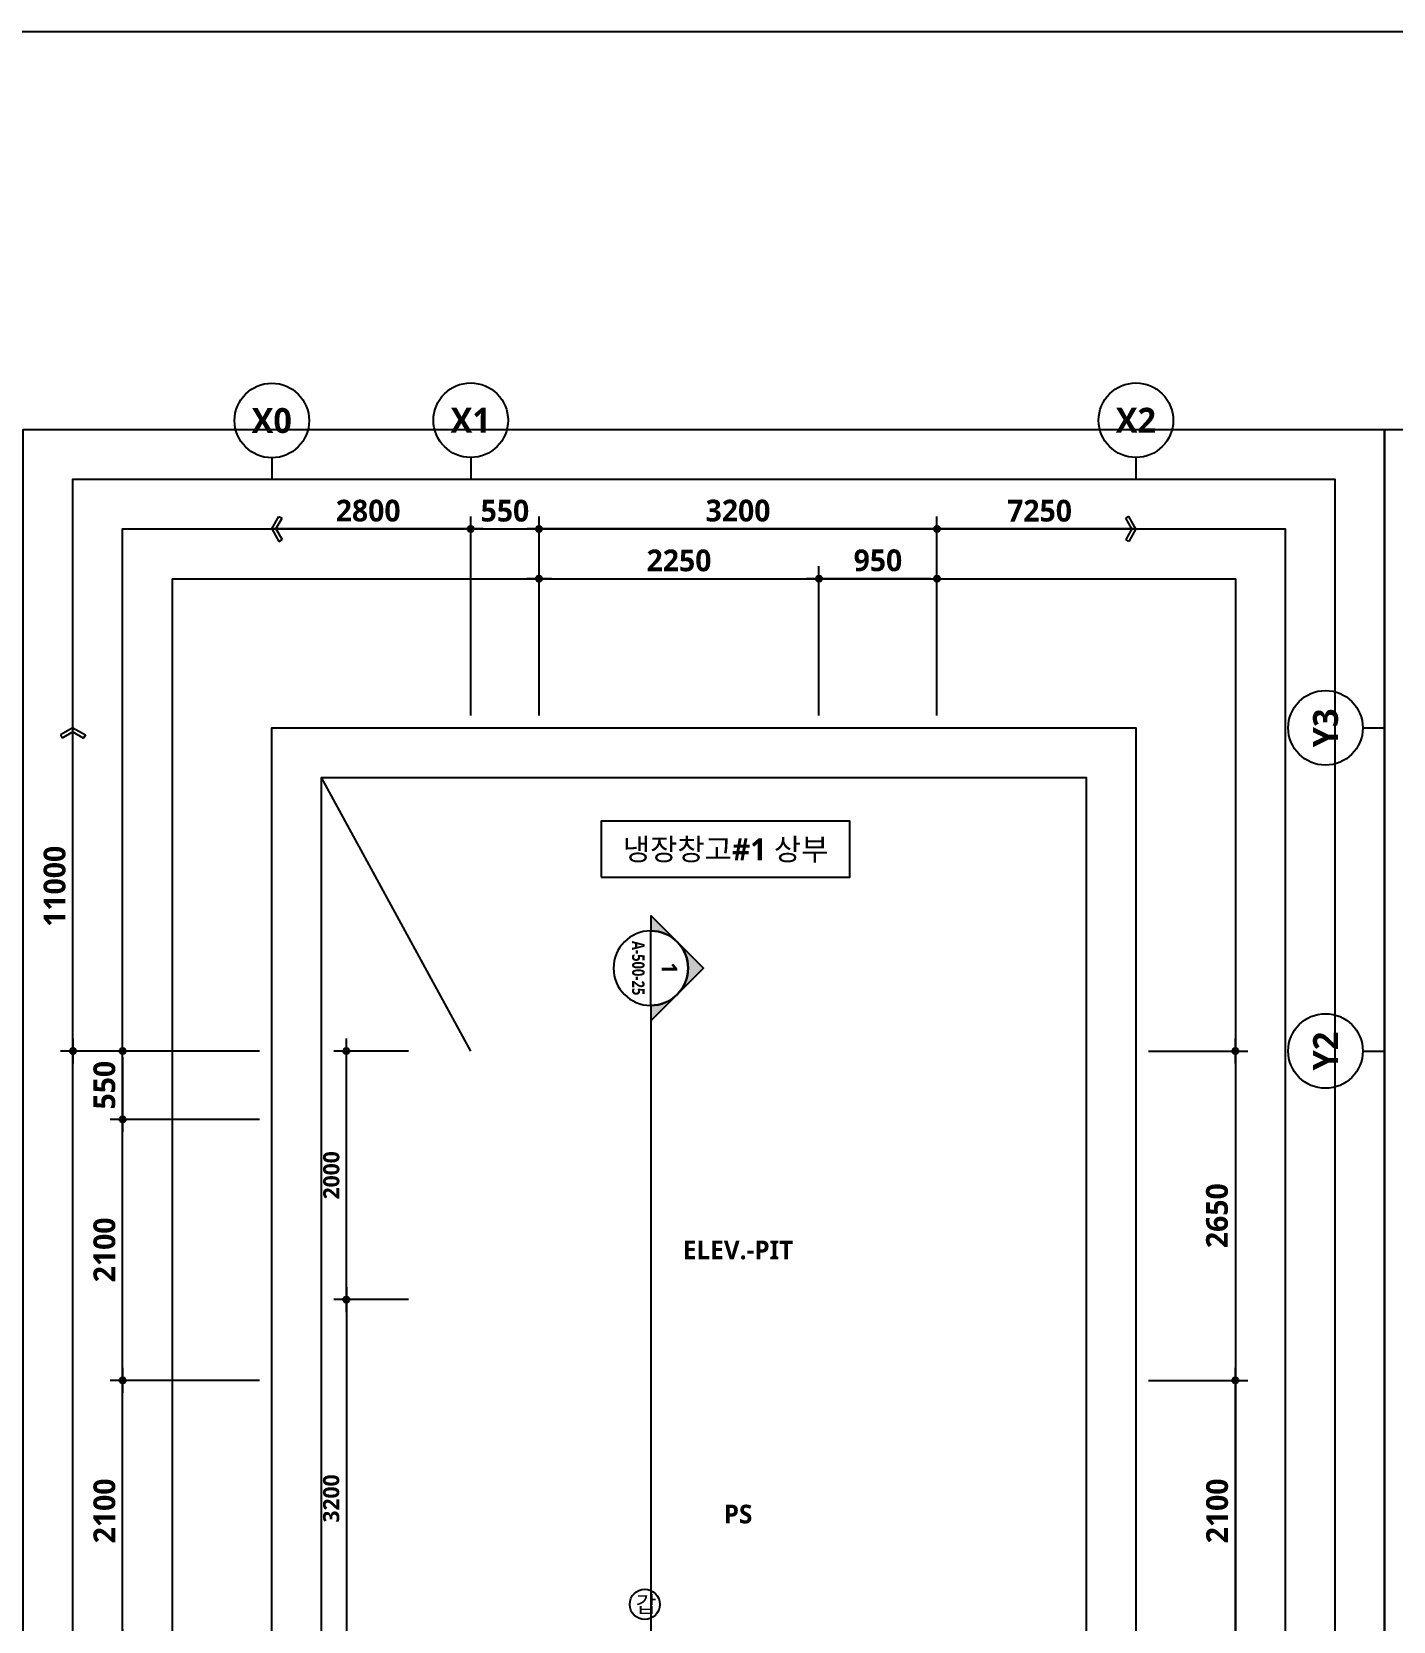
# Model space of a CAD drawing. Header units: millimetres. Extents: x -12482 to 126000, y 0 to 220200.
# Drawn here: x 13119 to 24069, y 164413 to 177200 of the extents above; entities that cross this region are included whole.
import ezdxf
from ezdxf.enums import TextEntityAlignment as Align

# ---------------------------------------------------------------- set-up
doc = ezdxf.new("R2010")
doc.units = ezdxf.units.MM
doc.header["$LTSCALE"] = 60
doc.linetypes.add('CEN', pattern=[62, 60, -1, 0, -1])
doc.layers.get('Defpoints').update_dxf_attribs({"color": 153})
for name, color, linetype in [('A-ANNO-DIM', 4, 'Continuous'), ('A-ANNO-GRA1', 7, 'Continuous'), ('A-ANNO-SYMB', 7, 'Continuous'), ('A-ANNO-TEXT1', 7, 'Continuous'), ('A-ANNO-TEXT2', 3, 'Continuous'), ('A-ANNO-TITL', 7, 'Continuous'), ('A-ST-AXIS-BUB', 7, 'Continuous'), ('A-ST-AXIS-DIM', 7, 'Continuous'), ('AA-MKXS', 3, 'Continuous'), ('AA-MKXX', 3, 'Continuous')]:
    doc.layers.add(name, color=color, linetype=linetype)
for name, color, linetype, plot in [('Defpoint', 161, 'Continuous', False), ('G(그리드1)', 185, 'Continuous', False), ('G(그리드2)', 235, 'Continuous', False)]:
    doc.layers.add(name, color=color, linetype=linetype, plot=plot)
doc.styles.add('2020음성 1차', font='NanumGothicBold.ttf')
doc.styles.add('SAMOO', font='romans.shx', dxfattribs={"bigfont": 'whgtxt.shx'})
doc.styles.add('SH_진천_나눔', font='')
doc.styles.get('SH_진천_나눔').set_extended_font_data('NanumGothic', bold=True)
doc.dimstyles.new('SHP 50', dxfattribs={"dimscale": 50, "dimtxt": 3.5, "dimasz": 1, "dimexe": 2, "dimexo": 2, "dimgap": 1, "dimtad": 1, "dimdec": 0, "dimzin": 0, "dimdsep": 46, "dimtxsty": 'SH_진천_나눔', "dimblk": 'DIMDOT', "dimcen": 0.09, "dimclrd": 256, "dimclre": 256, "dimclrt": 3, "dimadec": 0, "dimazin": 1, "dimtfac": 1, "dimtdec": 0, "dimtix": 1, "dimtmove": 2, "dimatfit": 0, "dimldrblk": 'DIMDOT', "dimfxl": 1, "dimtolj": 1, "dimtzin": 0, "dimlwd": -1, "dimlwe": -1, "dimarcsym": 0})
doc.dimstyles.new('SHP 50내부', dxfattribs={"dimscale": 50, "dimtxt": 2.6, "dimasz": 1, "dimexe": 2, "dimexo": 2, "dimgap": 1, "dimtad": 1, "dimdec": 0, "dimzin": 0, "dimdsep": 46, "dimtxsty": '2020음성 1차', "dimblk": 'DIMDOT', "dimcen": 0.09, "dimclrd": 256, "dimclre": 256, "dimclrt": 3, "dimadec": 0, "dimazin": 1, "dimtfac": 1, "dimtdec": 0, "dimtix": 1, "dimtmove": 2, "dimatfit": 0, "dimldrblk": 'DIMDOT', "dimfxl": 1, "dimtolj": 1, "dimtzin": 0, "dimlwd": -1, "dimlwe": -1, "dimarcsym": 0})

# ---------------------------------------------------------------- blocks, each defined once
blk = doc.blocks.new('A-ST-AXIS-BUB-1')
at = {"layer": 'A-ST-AXIS-BUB'}
blk.add_line((0, 350), (0, 0), dxfattribs=at)
blk.add_circle((0, 950), 600, dxfattribs=at)
blk = doc.blocks.new('DIMDOT')
at = {"color": 0}
blk.add_line((-2, 0), (2, 0), dxfattribs=at)
for radius in [0.5, 0.25]:
    blk.add_circle((0, 0), radius, dxfattribs=at)
blk = doc.blocks.new('*D17295')
at = {"layer": 'A-ST-AXIS-DIM'}
for p, q in [((16650, 171700), (16650, 173300)), ((17200, 171700), (17200, 173300)), ((16700, 173200), (17150, 173200))]:
    blk.add_line(p, q, dxfattribs=at)
at = {"layer": 'Defpoints', "color": 0}
for p in [(17200, 173200), (16650, 171600), (17200, 171600)]:
    blk.add_point(p, dxfattribs=at)
at = {"layer": 'A-ST-AXIS-DIM', "linetype": 'ByBlock', "xscale": 50, "yscale": 50, "zscale": 50, "rotation": 180}
blk.add_blockref('DIMDOT', (16650, 173200), dxfattribs=at)
at = {"layer": 'A-ST-AXIS-DIM', "linetype": 'ByBlock', "xscale": 50, "yscale": 50, "zscale": 50}
blk.add_blockref('DIMDOT', (17200, 173200), dxfattribs=at)
at = {"layer": 'A-ST-AXIS-DIM', "color": 3, "insert": (16925, 173346), "char_height": 175, "attachment_point": 5, "style": 'SH_진천_나눔'}
blk.add_mtext('\\A1;550', dxfattribs=at)
blk = doc.blocks.new('arrow1')
at = {"color": 0}
for p, q in [((0, 0), (0.286, 0.501)), ((0, 0), (0.286, -0.501)), ((0.165, 0), (0.41, 0.429)), ((0.165, 0), (0.41, -0.429)), ((0.286, 0.501), (0.41, 0.43)), ((0.286, -0.501), (0.41, -0.43))]:
    blk.add_line(p, q, dxfattribs=at)
blk = doc.blocks.new('*D17296')
at = {"layer": 'A-ST-AXIS-DIM'}
for p, q in [((17200, 171700), (17200, 173300)), ((20400, 171700), (20400, 173300)), ((20350, 173200), (17250, 173200))]:
    blk.add_line(p, q, dxfattribs=at)
at = {"layer": 'Defpoints', "color": 0}
for p in [(17200, 173200), (17200, 171600), (20400, 171600)]:
    blk.add_point(p, dxfattribs=at)
at = {"layer": 'A-ST-AXIS-DIM', "linetype": 'ByBlock', "xscale": 50, "yscale": 50, "zscale": 50, "rotation": 180}
blk.add_blockref('DIMDOT', (17200, 173200), dxfattribs=at)
at = {"layer": 'A-ST-AXIS-DIM', "linetype": 'ByBlock', "xscale": 50, "yscale": 50, "zscale": 50}
blk.add_blockref('DIMDOT', (20400, 173200), dxfattribs=at)
at = {"layer": 'A-ST-AXIS-DIM', "color": 3, "insert": (18800, 173347), "char_height": 175, "attachment_point": 5, "style": 'SH_진천_나눔'}
blk.add_mtext('\\A1;3200', dxfattribs=at)
blk = doc.blocks.new('*D18679')
at = {"layer": 'A-ST-AXIS-DIM'}
for p, q in [((17200, 171700), (17200, 172900)), ((19450, 171700), (19450, 172900)), ((17250, 172800), (19400, 172800))]:
    blk.add_line(p, q, dxfattribs=at)
at = {"layer": 'Defpoints', "color": 0}
for p in [(19450, 172800), (17200, 171600), (19450, 171600)]:
    blk.add_point(p, dxfattribs=at)
at = {"layer": 'A-ST-AXIS-DIM', "linetype": 'ByBlock', "xscale": 50, "yscale": 50, "zscale": 50, "rotation": 180}
blk.add_blockref('DIMDOT', (17200, 172800), dxfattribs=at)
at = {"layer": 'A-ST-AXIS-DIM', "linetype": 'ByBlock', "xscale": 50, "yscale": 50, "zscale": 50}
blk.add_blockref('DIMDOT', (19450, 172800), dxfattribs=at)
at = {"layer": 'A-ST-AXIS-DIM', "color": 3, "insert": (18325, 172946), "char_height": 175, "attachment_point": 5, "style": 'SH_진천_나눔'}
blk.add_mtext('\\A1;2250', dxfattribs=at)
blk = doc.blocks.new('*D18680')
at = {"layer": 'A-ST-AXIS-DIM'}
for p, q in [((19450, 171700), (19450, 172900)), ((20400, 171700), (20400, 172900)), ((20350, 172800), (19500, 172800))]:
    blk.add_line(p, q, dxfattribs=at)
at = {"layer": 'Defpoints', "color": 0}
for p in [(19450, 172800), (19450, 171600), (20400, 171600)]:
    blk.add_point(p, dxfattribs=at)
at = {"layer": 'A-ST-AXIS-DIM', "linetype": 'ByBlock', "xscale": 50, "yscale": 50, "zscale": 50, "rotation": 180}
blk.add_blockref('DIMDOT', (19450, 172800), dxfattribs=at)
at = {"layer": 'A-ST-AXIS-DIM', "linetype": 'ByBlock', "xscale": 50, "yscale": 50, "zscale": 50}
blk.add_blockref('DIMDOT', (20400, 172800), dxfattribs=at)
at = {"layer": 'A-ST-AXIS-DIM', "color": 3, "insert": (19925, 172947), "char_height": 175, "attachment_point": 5, "style": 'SH_진천_나눔'}
blk.add_mtext('\\A1;950', dxfattribs=at)
blk = doc.blocks.new('*D18682')
at = {"layer": 'A-ST-AXIS-DIM'}
for p, q in [((14950, 166350), (13750, 166350)), ((13850, 164300), (13850, 166300)), ((14950, 164250), (13750, 164250))]:
    blk.add_line(p, q, dxfattribs=at)
at = {"layer": 'Defpoints', "color": 0}
for p in [(13850, 166350), (15050, 166350), (15050, 164250)]:
    blk.add_point(p, dxfattribs=at)
at = {"layer": 'A-ST-AXIS-DIM', "linetype": 'ByBlock', "xscale": 50, "yscale": 50, "zscale": 50}
for p, rotation in [((13850, 166350), 90), ((13850, 164250), 270)]:
    blk.add_blockref('DIMDOT', p, dxfattribs=dict(at, rotation=rotation))
at = {"layer": 'A-ST-AXIS-DIM', "color": 3, "insert": (13704, 165300), "char_height": 175, "attachment_point": 5, "rotation": 90, "style": 'SH_진천_나눔'}
blk.add_mtext('\\A1;2100', dxfattribs=at)
blk = doc.blocks.new('*D18684')
at = {"layer": 'A-ST-AXIS-DIM'}
for p, q in [((14950, 168450), (13750, 168450)), ((13850, 166400), (13850, 168400)), ((14950, 166350), (13750, 166350))]:
    blk.add_line(p, q, dxfattribs=at)
at = {"layer": 'Defpoints', "color": 0}
for p in [(13850, 168450), (15050, 168450), (15050, 166350)]:
    blk.add_point(p, dxfattribs=at)
at = {"layer": 'A-ST-AXIS-DIM', "linetype": 'ByBlock', "xscale": 50, "yscale": 50, "zscale": 50}
for p, rotation in [((13850, 168450), 90), ((13850, 166350), 270)]:
    blk.add_blockref('DIMDOT', p, dxfattribs=dict(at, rotation=rotation))
at = {"layer": 'A-ST-AXIS-DIM', "color": 3, "insert": (13704, 167400), "char_height": 175, "attachment_point": 5, "rotation": 90, "style": 'SH_진천_나눔'}
blk.add_mtext('\\A1;2100', dxfattribs=at)
blk = doc.blocks.new('*D18685')
at = {"layer": 'A-ST-AXIS-DIM'}
for p, q in [((14950, 169000), (13350, 169000)), ((13450, 157550), (13450, 168950)), ((14950, 157500), (13350, 157500))]:
    blk.add_line(p, q, dxfattribs=at)
at = {"layer": 'Defpoints', "color": 0}
for p in [(13450, 169000), (15050, 169000), (15050, 157500)]:
    blk.add_point(p, dxfattribs=at)
at = {"layer": 'A-ST-AXIS-DIM', "linetype": 'ByBlock', "xscale": 50, "yscale": 50, "zscale": 50}
for p, rotation in [((13450, 169000), 90), ((13450, 157500), 270)]:
    blk.add_blockref('DIMDOT', p, dxfattribs=dict(at, rotation=rotation))
at = {"layer": 'A-ST-AXIS-DIM', "color": 3, "insert": (13304, 163250), "char_height": 175, "attachment_point": 5, "rotation": 90, "style": 'SH_진천_나눔'}
blk.add_mtext('\\A1;11500', dxfattribs=at)
blk = doc.blocks.new('*D18703')
at = {"layer": 'A-ST-AXIS-DIM'}
for p, q in [((22100, 166350), (22900, 166350)), ((22800, 164300), (22800, 166300)), ((22100, 164250), (22900, 164250))]:
    blk.add_line(p, q, dxfattribs=at)
at = {"layer": 'Defpoints', "color": 0}
for p in [(22000, 166350), (22800, 166350), (22000, 164250)]:
    blk.add_point(p, dxfattribs=at)
at = {"layer": 'A-ST-AXIS-DIM', "linetype": 'ByBlock', "xscale": 50, "yscale": 50, "zscale": 50}
for p, rotation in [((22800, 166350), 90), ((22800, 164250), 270)]:
    blk.add_blockref('DIMDOT', p, dxfattribs=dict(at, rotation=rotation))
at = {"layer": 'A-ST-AXIS-DIM', "color": 3, "insert": (22654, 165300), "char_height": 175, "attachment_point": 5, "rotation": 90, "style": 'SH_진천_나눔'}
blk.add_mtext('\\A1;2100', dxfattribs=at)
blk = doc.blocks.new('*D18704')
at = {"layer": 'A-ST-AXIS-DIM'}
for p, q in [((22100, 169000), (22900, 169000)), ((22800, 168950), (22800, 166400)), ((22100, 166350), (22900, 166350))]:
    blk.add_line(p, q, dxfattribs=at)
at = {"layer": 'Defpoints', "color": 0}
for p in [(22000, 169000), (22000, 166350), (22800, 166350)]:
    blk.add_point(p, dxfattribs=at)
at = {"layer": 'A-ST-AXIS-DIM', "linetype": 'ByBlock', "xscale": 50, "yscale": 50, "zscale": 50}
for p, rotation in [((22800, 169000), 90), ((22800, 166350), 270)]:
    blk.add_blockref('DIMDOT', p, dxfattribs=dict(at, rotation=rotation))
at = {"layer": 'A-ST-AXIS-DIM', "color": 3, "insert": (22653, 167675), "char_height": 175, "attachment_point": 5, "rotation": 90, "style": 'SH_진천_나눔'}
blk.add_mtext('\\A1;2650', dxfattribs=at)
blk = doc.blocks.new('*D18710')
at = {"layer": 'A-ST-AXIS-DIM'}
for p, q in [((14950, 169000), (13750, 169000)), ((13850, 168950), (13850, 168500)), ((14950, 168450), (13750, 168450))]:
    blk.add_line(p, q, dxfattribs=at)
at = {"layer": 'Defpoints', "color": 0}
for p in [(15050, 169000), (13850, 168450), (15050, 168450)]:
    blk.add_point(p, dxfattribs=at)
at = {"layer": 'A-ST-AXIS-DIM', "linetype": 'ByBlock', "xscale": 50, "yscale": 50, "zscale": 50}
for p, rotation in [((13850, 169000), 90), ((13850, 168450), 270)]:
    blk.add_blockref('DIMDOT', p, dxfattribs=dict(at, rotation=rotation))
at = {"layer": 'A-ST-AXIS-DIM', "color": 3, "insert": (13704, 168725), "char_height": 175, "attachment_point": 5, "rotation": 90, "style": 'SH_진천_나눔'}
blk.add_mtext('\\A1;550', dxfattribs=at)
blk = doc.blocks.new('*D18713')
at = {"layer": 'A-ANNO-DIM'}
for p, q in [((16150, 167000), (15550, 167000)), ((15650, 166950), (15650, 163850)), ((16150, 163800), (15550, 163800))]:
    blk.add_line(p, q, dxfattribs=at)
at = {"layer": 'Defpoints', "color": 0}
for p in [(16250, 167000), (15650, 163800), (16250, 163800)]:
    blk.add_point(p, dxfattribs=at)
at = {"layer": 'A-ANNO-DIM', "linetype": 'ByBlock', "xscale": 50, "yscale": 50, "zscale": 50}
for p, rotation in [((15650, 167000), 90), ((15650, 163800), 270)]:
    blk.add_blockref('DIMDOT', p, dxfattribs=dict(at, rotation=rotation))
at = {"layer": 'A-ANNO-DIM', "color": 3, "insert": (15528, 165400), "char_height": 130, "attachment_point": 5, "rotation": 90, "style": '2020음성 1차'}
blk.add_mtext('\\A1;3200', dxfattribs=at)
blk = doc.blocks.new('*D18714')
at = {"layer": 'A-ANNO-DIM'}
for p, q in [((16150, 169000), (15550, 169000)), ((15650, 167050), (15650, 168950)), ((16150, 167000), (15550, 167000))]:
    blk.add_line(p, q, dxfattribs=at)
at = {"layer": 'Defpoints', "color": 0}
for p in [(15650, 169000), (16250, 169000), (16250, 167000)]:
    blk.add_point(p, dxfattribs=at)
at = {"layer": 'A-ANNO-DIM', "linetype": 'ByBlock', "xscale": 50, "yscale": 50, "zscale": 50}
for p, rotation in [((15650, 169000), 90), ((15650, 167000), 270)]:
    blk.add_blockref('DIMDOT', p, dxfattribs=dict(at, rotation=rotation))
at = {"layer": 'A-ANNO-DIM', "color": 3, "insert": (15529, 168000), "char_height": 130, "attachment_point": 5, "rotation": 90, "style": '2020음성 1차'}
blk.add_mtext('\\A1;2000', dxfattribs=at)
blk = doc.blocks.new('갑종 TEXT100')
at = {"layer": 'A-ANNO-SYMB'}
blk.add_circle((0, 0), 243, dxfattribs=at)
at = {"layer": 'A-ANNO-TITL', "style": '2020음성 1차'}
blk.add_text('갑 ', height=266.7, dxfattribs=at).set_placement((67, 0), align=Align.MIDDLE_CENTER)
blk = doc.blocks.new('*U22506')
at = {"layer": 'AA-MKXX', "linetype": 'CEN', "ltscale": 300}
blk.add_line((900, 0), (41300, 0), dxfattribs=at)
blk = doc.blocks.new('*U15083')
at = {"layer": 'AA-MKXS'}
blk.add_hatch(color=3, dxfattribs=at).paths.add_polyline_path([(0, 8.49), (-4.24, 4.24, -0.414214), (4.24, 4.24)])
h = blk.add_hatch(color=3, dxfattribs=at)
h.paths.add_polyline_path([(-8.49, 0), (-6, 0, -0.198912), (-4.24, 4.24)])
h.paths.add_polyline_path([(6, 0), (8.49, 0), (4.24, 4.24, -0.198912)])
at = {"layer": 'AA-MKXS', "color": 3, "linetype": 'Continuous', "ltscale": 5}
blk.add_line((-6, 0), (6, 0), dxfattribs=at)
at = {"layer": 'AA-MKXS', "color": 3}
for points in [[(4.24, 4.24, 0.414214), (-4.24, 4.24), (0, 8.49)], [(-4.24, 4.24, 0.198912), (-6, 0), (-8.49, 0)], [(8.49, 0), (6, 0, 0.198912), (4.24, 4.24)]]:
    blk.add_lwpolyline(points, format="xyb", close=True, dxfattribs=at)
at = {"layer": 'AA-MKXS', "color": 3, "linetype": 'Continuous', "ltscale": 5}
blk.add_circle((0, 0), 6, dxfattribs=at)
at = {"layer": 'AA-MKXS', "style": 'SAMOO', "width": 0.85}
blk.add_attdef('ViewNUM', text='', height=2.5, dxfattribs=at).set_placement((0, 1), align=Align.BOTTOM_CENTER)
blk.add_attdef('SheetNUM', text='', height=2.5, dxfattribs=at).set_placement((0, -1), align=Align.TOP_CENTER)

msp = doc.modelspace()

# ---------------------------------------------------------------- linework, layer by layer
at = {"layer": 'A-ANNO-GRA1'}
msp.add_lwpolyline([(17700, 170400), (19700, 170400), (19700, 170850), (17700, 170850)], close=True, dxfattribs=at)
at = {"layer": 'A-ST-AXIS-DIM'}
for p, q in [((16650, 171700), (16650, 173300)), ((20400, 171700), (20400, 173300)), ((16600, 173200), (15050, 173200)), ((22000, 173200), (20450, 173200)), ((13450, 169050), (13450, 171600)), ((14350, 169000), (13350, 169000))]:
    msp.add_line(p, q, dxfattribs=at)
at = {"layer": 'Defpoint'}
msp.add_line((16650, 169000), (15450, 171200), dxfattribs=at)
msp.add_lwpolyline([(1000, 149500), (36500, 149500), (36500, 177200), (1000, 177200)], close=True, dxfattribs=at)
at = {"layer": 'G(그리드1)'}
for points in [[(24000, 152700), (13050, 152700), (13050, 174000), (24000, 174000)], [(36875, 152700), (24000, 152700), (24000, 174000), (36875, 174000)], [(23600, 153900), (13450, 153900), (13450, 173600), (23600, 173600)], [(23200, 154300), (13850, 154300), (13850, 173200), (23200, 173200)], [(22800, 154700), (14250, 154700), (14250, 172800), (22800, 172800)], [(22000, 155500), (15050, 155500), (15050, 171600), (22000, 171600)]]:
    msp.add_lwpolyline(points, close=True, dxfattribs=at)
at = {"layer": 'G(그리드2)'}
msp.add_lwpolyline([(21600, 155900), (15450, 155900), (15450, 171200), (21600, 171200)], close=True, dxfattribs=at)

# ---------------------------------------------------------------- block references
ref = msp.add_blockref('*U15083', (18098.1, 169666.7), dxfattribs=dict(xscale=-50, yscale=50, zscale=50, rotation=269.9999999999997))
ref.add_attrib('SheetNUM', 'A-500-25', dxfattribs={"layer": 'AA-MKXS', "height": 100, "rotation": 270, "style": '2020음성 1차', "width": 0.8}).set_placement((18048.1, 169666.7), align=Align.TOP_CENTER)
ref.add_attrib('ViewNUM', '1', dxfattribs={"layer": 'AA-MKXS', "height": 125, "rotation": 270, "style": '2020음성 1차'}).set_placement((18148.1, 169666.7), align=Align.BOTTOM_CENTER)
at = {"xscale": 0.3333333333333333, "yscale": 0.3333333333333333, "zscale": 0.3333333333333333, "rotation": 270.0000000000003}
msp.add_blockref('*U22506', (18098.1, 169666.7), dxfattribs=at)
at = {"xscale": 0.5, "yscale": 0.5, "zscale": 0.5}
msp.add_blockref('갑종 TEXT100', (18050, 164548.3), dxfattribs=at)
at = {"layer": 'A-ST-AXIS-BUB', "xscale": 0.5, "yscale": 0.5, "zscale": 0.5}
for p in [(15050, 173597.5), (16650, 173600), (22000, 173600)]:
    msp.add_blockref('A-ST-AXIS-BUB-1', p, dxfattribs=at)
at = {"layer": 'A-ST-AXIS-BUB', "xscale": 0.5, "yscale": 0.5, "zscale": 0.5, "rotation": 90}
for p in [(24000, 171600), (24000, 169000)]:
    msp.add_blockref('A-ST-AXIS-BUB-1', p, dxfattribs=at)
at = {"layer": 'A-ST-AXIS-DIM'}
for name, p, xscale, yscale, zscale, rotation in [('arrow1', (15050, 173200), -200, 200, 200, 179.9999999999859), ('arrow1', (22000, 173200), 200, 200, 200, 180.0000000000135), ('DIMDOT', (20400, 173200), 50, 50, 50, 180), ('arrow1', (13450, 171600), 200, 200, 200, 270.0000000000144), ('DIMDOT', (13450, 169000), 50, 50, 50, 270)]:
    msp.add_blockref(name, p, dxfattribs=dict(at, xscale=xscale, yscale=yscale, zscale=zscale, rotation=rotation))
at = {"layer": 'A-ST-AXIS-DIM', "xscale": 50, "yscale": 50, "zscale": 50}
msp.add_blockref('DIMDOT', (16650, 173200), dxfattribs=at)

# ---------------------------------------------------------------- texts
at = {"layer": 'A-ANNO-TEXT1', "style": 'SH_진천_나눔'}
for s, height, p in [('X0', 200, (15050, 174072.5)), ('X1', 200, (16650, 174075)), ('X2', 200, (22000, 174075)), ('ELEV.-PIT', 150, (18800, 167400)), ('PS', 150, (18800, 165275))]:
    msp.add_text(s, height=height, dxfattribs=at).set_placement(p, align=Align.MIDDLE_CENTER)
for s, p in [('Y3', (23525, 171600)), ('Y2', (23525, 169000))]:
    msp.add_text(s, height=200, rotation=90, dxfattribs=at).set_placement(p, align=Align.MIDDLE_CENTER)
at = {"layer": 'A-ANNO-TEXT2', "style": 'SH_진천_나눔'}
msp.add_text('냉장창고#1 상부', height=175, dxfattribs=at).set_placement((18700, 170625), align=Align.MIDDLE)
at = {"layer": 'A-ST-AXIS-DIM', "color": 3, "char_height": 175, "attachment_point": 5, "style": 'SH_진천_나눔'}
for s, insert in [('\\A1;2800', (15825, 173346.6)), ('\\A1;7250', (21225, 173346))]:
    msp.add_mtext(s, dxfattribs=dict(at, insert=insert))
at = {"layer": 'A-ST-AXIS-DIM', "color": 3, "insert": (13303.4, 170325), "char_height": 175, "attachment_point": 5, "rotation": 90, "style": 'SH_진천_나눔'}
msp.add_mtext('\\A1;11000', dxfattribs=at)

# ---------------------------------------------------------------- dimensions: what is measured, and where the dimension line sits
at = {"layer": 'A-ANNO-DIM'}
for base, p2, angle, picture, middle in [((15650, 169000), (16250, 169000), 90, '*D18714', (15528.5, 168000)), ((15650, 163800), (16250, 163800), 270, '*D18713', (15528.3, 165400))]:
    dim = msp.add_linear_dim(base=base, p1=(16250, 167000), p2=p2, angle=angle, dimstyle='SHP 50내부', override={"dimtxsty": '2020음성 1차', "dimldrblk": 'DIMDOT'}, dxfattribs=at)
    dim.commit()
    dim.dimension.update_dxf_attribs({"geometry": picture, "text_midpoint": middle})
at = {"layer": 'A-ST-AXIS-DIM'}
dim = msp.add_linear_dim(base=(17200, 173200), p1=(16650, 171600), p2=(17200, 171600), dimstyle='SHP 50', dxfattribs=at)
dim.commit()
dim.dimension.update_dxf_attribs({"geometry": '*D17295', "text_midpoint": (16925, 173346.2)})
for base, p1, p2, angle, picture, middle in [((17200, 173200), (20400, 171600), (17200, 171600), 180, '*D17296', (18800, 173346.6)), ((19450, 172800), (17200, 171600), (19450, 171600), 0, '*D18679', (18325, 172946.4)), ((19450, 172800), (20400, 171600), (19450, 171600), 180, '*D18680', (19925, 172946.6)), ((13450, 169000), (15050, 157500), (15050, 169000), 90, '*D18685', (13303.8, 163250)), ((13850, 168450), (15050, 169000), (15050, 168450), 270, '*D18710', (13703.8, 168725)), ((13850, 168450), (15050, 166350), (15050, 168450), 90, '*D18684', (13703.8, 167400)), ((13850, 166350), (15050, 164250), (15050, 166350), 90, '*D18682', (13703.8, 165300))]:
    dim = msp.add_linear_dim(base=base, p1=p1, p2=p2, angle=angle, dimstyle='SHP 50', dxfattribs=at)
    dim.commit()
    dim.dimension.update_dxf_attribs({"geometry": picture, "text_midpoint": middle})
for p1, angle, picture, middle in [((22000, 169000), 90, '*D18704', (22653.4, 167675)), ((22000, 164250), 270, '*D18703', (22653.8, 165300))]:
    dim = msp.add_linear_dim(base=(22800, 166350), p1=p1, p2=(22000, 166350), angle=angle, dimstyle='SHP 50', override={"dimtxsty": 'SH_진천_나눔', "dimldrblk": 'DIMDOT'}, dxfattribs=at)
    dim.commit()
    dim.dimension.update_dxf_attribs({"geometry": picture, "text_midpoint": middle})

doc.saveas('drawing.dxf')
